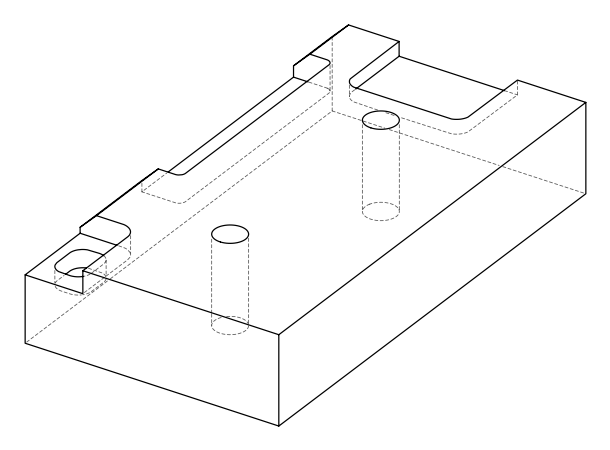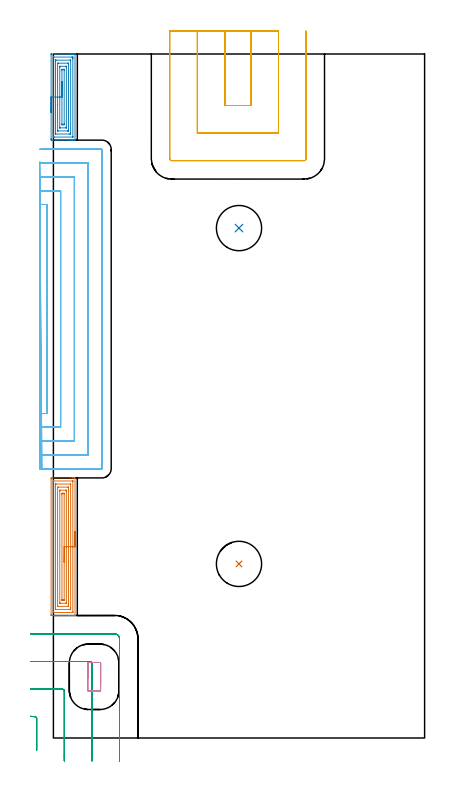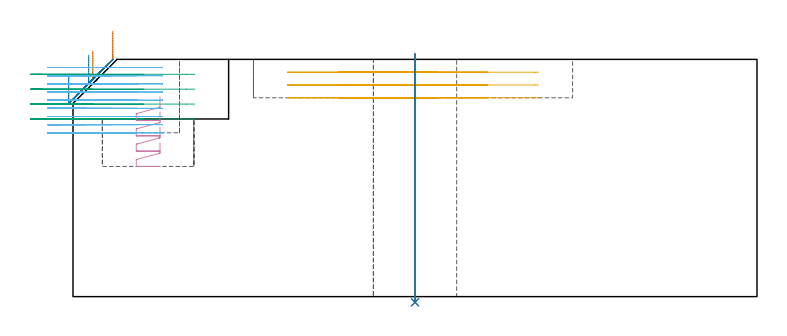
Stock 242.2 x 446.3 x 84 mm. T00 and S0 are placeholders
(PLAN: 8 operations, 3 tool changes, 62.1 min)
(1 AREA_MILL | FG_CHAMFER_SURFACE | UGT0205_001 | 4.57 min | 12706 mm3)
(2 AREA_MILL_1 | FG_CHAMFER_SURFACE_1 | UGT0205_001 | 2.96 min | 7729 mm3)
(3 MILL_CORNER_NOTCH_RECTANGULAR | CORNER_NOTCH_RECTANGULAR | UGT0201_106 | Follow Part, ap 6, ae 75% | 3.07 min | 90999 mm3)
(4 MILL_RECTANGULAR_POCKET | POCKET_RECTANGULAR_STRAIGHT | UGT0201_106 | Follow Part, ap 6, ae 75% | 0.96 min | 20997 mm3)
(5 MILL_SLOT | SLOT_PARTIAL_RECTANGULAR | UGT0201_106 | Follow Part, ap 6, ae 75% | 4.74 min | 124377 mm3)
(6 MILL_SLOT_1 | SLOT_PARTIAL_RECTANGULAR_1 | NXT0201_011 | Follow Part, ap 3, ae 75% | 45.12 min | 213873 mm3)
(7 INDEXABLE_INSERT_DRILL_THROUGH_HOLE_FROM_SOLID | STEP1HOLE | NXT0302_030 | 0.35 min | 57367 mm3)
(8 INDEXABLE_INSERT_DRILL_THROUGH_HOLE_FROM_SOLID_1 | STEP1HOLE_1 | NXT0302_030 | 0.35 min | 57382 mm3)
(TOOL UGT0205_001 | Chamfer Mill 20 x 3 x 45 deg. | D20 FL50 Z2)
(TOOL UGT0201_106 | End Mill 24 mm | D24 FL25 Z2)
(TOOL NXT0201_011 | ENDMILL 12mm [2P460-1200-NA 1630] | D12 FL38 Z6)
(TOOL NXT0302_030 | Index. Insert Drill 29.5mm [880-D2950L32-03] | D29.5 PA176 FL89 Z2)
(OP 1 AREA_MILL)
G17 G21 G94 G90
T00 M6
G54
G17 G0 G90 X14.1 Y134.8 S1061 M3
G43 Z94. H0
G94 G1 Y134.762 Z93.128 F250.
Y134.648 Z92.263
Y134.459 Z91.412
Y134.197 Z90.58
Y133.863 Z89.774
Y133.46 Z89.
Y132.992 Z88.264
Y132.46 Z87.572
Y131.871 Z86.929
Y131.228 Z86.34
Y130.536 Z85.808
Y129.8 Z85.34
Y129.026 Z84.937
Y128.22 Z84.603
Y127.388 Z84.341
Y126.537 Z84.152
Y125.672 Z84.038
Y124.8 Z84.
Y80.084
X14.097 Y79.91 Z83.989
X13.953 Y79.903 Z83.846
X13.802 Y79.9 Z83.701
X13.585 Z83.484
X12.863 Z82.758
X11.627 Z81.524
X10.238 Z80.133
X-1.138 Z68.76
X-1.398 Y79.903 Z68.499
X-1.492 Y79.91 Z68.406
X-1.499 Y80.006 Z68.399
X-1.5 Y80.532 Z68.4
X-1.499 Y169.069 Z68.401
X-1.497 Y169.435 Z68.402
X-1.493 Y169.69 Z68.405
X-1.138 Y169.7 Z68.76
X11.113 Z81.007
X12.502 Z82.398
X12.863 Z82.758
X13.585 Z83.484
X13.802 Z83.701
X13.953 Y169.697 Z83.846
X14.098 Y169.69 Z83.989
X14.1 Y169.516 Z84.
Y124.8
X12.686 Z82.586
X12.685 Y82.32 Z82.585
X12.681 Y81.964 Z82.581
X12.679 Y81.922 Z82.579
X12.675 Y81.91 Z82.575
X12.645 Y81.907 Z82.545
X12.536 Y81.903 Z82.436
X12.399 Y81.9 Z82.299
X0.148 Z70.048
X-0.028 Y81.903 Z69.872
X-0.063 Y81.906 Z69.837
X-0.076 Y81.909 Z69.824
X-0.079 Y81.92 Z69.821
X-0.082 Y81.962 Z69.818
X-0.085 Y82.138 Z69.815
Y167.28
X-0.081 Y167.636 Z69.819
X-0.079 Y167.678 Z69.821
X-0.075 Y167.69 Z69.825
X-0.045 Y167.693 Z69.855
X0.064 Y167.697 Z69.964
X0.201 Y167.7 Z70.101
X12.452 Z82.352
X12.628 Y167.697 Z82.528
X12.663 Y167.694 Z82.563
X12.676 Y167.691 Z82.576
X12.679 Y167.68 Z82.579
X12.682 Y167.638 Z82.582
X12.685 Y167.462 Z82.585
X12.686 Y124.8 Z82.586
X11.272 Z81.172
X11.271 Y84.841 Z81.171
X11.268 Y84.109 Z81.168
X11.265 Y83.953 Z81.165
X11.26 Y83.91 Z81.16
X11.215 Y83.906 Z81.115
X11.113 Y83.903 Z81.013
X10.442 Y83.9 Z80.342
X1.487 Y83.901 Z71.387
X1.419 Y83.902 Z71.319
X1.365 Y83.906 Z71.265
X1.336 Y83.91 Z71.236
X1.333 Y83.947 Z71.233
X1.33 Y84.109 Z71.23
X1.329 Y84.271 Z71.229
Y164.759
X1.332 Y165.491 Z71.232
X1.335 Y165.647 Z71.235
X1.34 Y165.69 Z71.24
X1.385 Y165.694 Z71.285
X1.487 Y165.697 Z71.387
X2.158 Y165.7 Z72.058
X11.113 Y165.699 Z81.013
X11.181 Y165.698 Z81.081
X11.235 Y165.694 Z81.135
X11.265 Y165.69 Z81.165
X11.267 Y165.653 Z81.167
X11.27 Y165.491 Z81.17
X11.271 Y165.329 Z81.171
X11.272 Y124.8 Z81.172
X9.857 Z79.757
Y86.286
X9.856 Y86.118 Z79.756
X9.852 Y85.984 Z79.752
X9.847 Y85.91 Z79.747
X9.799 Y85.907 Z79.699
X9.363 Y85.9 Z79.263
X3.237 Z73.137
X2.802 Y85.907 Z72.702
X2.753 Y85.91 Z72.653
X2.748 Y85.943 Z72.648
X2.744 Y85.998 Z72.644
X2.743 Y86.052 Z72.643
Y163.314
X2.744 Y163.482 Z72.644
X2.748 Y163.617 Z72.648
X2.753 Y163.69 Z72.653
X2.801 Y163.693 Z72.701
X3.237 Y163.7 Z73.137
X9.363 Z79.263
X9.798 Y163.693 Z79.698
X9.847 Y163.69 Z79.747
X9.852 Y163.657 Z79.752
X9.856 Y163.602 Z79.756
X9.857 Y163.548 Z79.757
Y124.8
X8.443 Z78.343
Y88.58
X8.439 Y88.156 Z78.339
X8.436 Y87.946 Z78.336
X8.427 Y87.91 Z78.327
X8.373 Y87.906 Z78.273
X8.277 Y87.901 Z78.177
X4.778 Y87.9 Z74.678
X4.255 Y87.903 Z74.155
X4.199 Y87.906 Z74.099
X4.165 Y87.91 Z74.065
X4.163 Y87.949 Z74.063
X4.159 Y88.144 Z74.059
X4.157 Y88.535 Z74.057
Y161.02
X4.161 Y161.444 Z74.061
X4.164 Y161.654 Z74.064
X4.173 Y161.69 Z74.073
X4.227 Y161.694 Z74.127
X4.323 Y161.699 Z74.223
X7.822 Y161.7 Z77.722
X8.345 Y161.697 Z78.245
X8.401 Y161.694 Z78.301
X8.436 Y161.69 Z78.336
X8.437 Y161.651 Z78.337
X8.441 Y161.456 Z78.341
X8.443 Y161.065 Z78.343
Y124.8
X7.029 Z76.929
X7.028 Y90.369 Z76.928
X7.026 Y90.074 Z76.926
X7.022 Y89.973 Z76.922
X7.018 Y89.91 Z76.918
X6.967 Y89.908 Z76.867
X6.738 Y89.904 Z76.638
X6.321 Y89.9 Z76.221
X5.862 Y89.902 Z75.762
X5.71 Y89.904 Z75.61
X5.588 Y89.91 Z75.488
X5.578 Y89.913 Z75.478
X5.576 Y89.935 Z75.476
X5.573 Y89.986 Z75.473
X5.572 Y90.071 Z75.472
X5.571 Y90.369 Z75.471
Y158.635
X5.572 Y159.231 Z75.472
X5.574 Y159.526 Z75.474
X5.578 Y159.627 Z75.478
X5.582 Y159.69 Z75.482
X5.633 Y159.692 Z75.533
X5.862 Y159.696 Z75.762
X6.279 Y159.7 Z76.179
X6.738 Y159.698 Z76.638
X6.89 Y159.696 Z76.79
X7.012 Y159.69 Z76.912
X7.022 Y159.687 Z76.922
X7.025 Y159.665 Z76.925
X7.027 Y159.614 Z76.927
X7.028 Y159.529 Z76.928
X7.029 Y159.231 Z76.929
Y124.8
Y123.928 Z76.967
Y123.064 Z77.081
Y122.212 Z77.27
Y121.38 Z77.532
Y120.574 Z77.866
Y119.8 Z78.269
Y119.064 Z78.737
Y118.372 Z79.268
Y117.729 Z79.858
Y117.14 Z80.501
Y116.609 Z81.193
Y116.14 Z81.929
Y115.737 Z82.703
Y115.403 Z83.509
Y115.141 Z84.341
Y114.952 Z85.192
Y114.838 Z86.057
Y114.8 Z86.929
G0 Z94.
M5
M2
(OP 2 AREA_MILL_1)
G17 G21 G94 G90
T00 M6
G54
G17 G0 G90 X-1.5 Y408.2 S1061 M3
G43 Z94. H0
Z78.4
G94 G1 Y408.238 Z77.528 F250.
Y408.352 Z76.664
Y408.541 Z75.812
Y408.803 Z74.98
Y409.137 Z74.174
Y409.54 Z73.4
Y410.009 Z72.664
Y410.54 Z71.972
Y411.129 Z71.329
Y411.772 Z70.74
Y412.464 Z70.208
Y413.2 Z69.74
Y413.974 Z69.337
Y414.78 Z69.003
Y415.612 Z68.741
Y416.464 Z68.552
Y417.328 Z68.438
Y418.2 Z68.4
Y445.748
X-1.494 Y446.275 Z68.403
X-1.491 Y446.29 Z68.405
X-1.469 Y446.3 Z68.427
X10.238 Z80.131
X10.901 Z80.798
X11.113 Z81.01
X11.776 Z81.673
X11.988 Z81.884
X12.412 Z82.311
X13.925 Z83.823
X14.013 Y446.299 Z83.906
X14.038 Y446.297 Z83.93
X14.097 Y446.29 Z83.989
X14.1 Y446.192 Z84.
Y390.208
X14.097 Y390.11 Z83.989
X14.015 Y390.103 Z83.908
X13.924 Y390.1 Z83.823
X12.413 Z82.311
X11.988 Z81.884
X11.776 Z81.673
X11.113 Z81.01
X10.901 Z80.798
X10.238 Z80.131
X2.546 Z72.442
X-1.102 Z68.794
X-1.492 Y390.11 Z68.405
X-1.495 Y390.289 Z68.402
X-1.499 Y390.652 Z68.401
X-1.5 Y391.02 Z68.4
Y418.2
X-0.086 Z69.814
Y443.971
X-0.084 Y444.148 Z69.816
X-0.082 Y444.236 Z69.818
X-0.079 Y444.278 Z69.821
X-0.075 Y444.29 Z69.825
X-0.036 Y444.292 Z69.864
X0.289 Y444.299 Z70.189
X11.988 Z81.888
X12.543 Y444.296 Z82.443
X12.641 Y444.29 Z82.541
X12.679 Y444.273 Z82.579
X12.682 Y444.154 Z82.582
X12.684 Y443.971 Z82.584
X12.686 Y443.262 Z82.586
Y443.082
Y392.429
X12.684 Y392.252 Z82.584
X12.682 Y392.164 Z82.582
X12.679 Y392.122 Z82.579
X12.675 Y392.11 Z82.575
X12.636 Y392.108 Z82.536
X12.311 Y392.101 Z82.211
X0.612 Z70.512
X0.058 Y392.104 Z69.958
X-0.041 Y392.11 Z69.859
X-0.079 Y392.127 Z69.821
X-0.082 Y392.246 Z69.818
X-0.084 Y392.429 Z69.816
X-0.086 Y393.138 Z69.814
Y393.318
Y418.2
X1.328 Z71.228
X1.329 Y441.466 Z71.229
X1.331 Y442.193 Z71.231
X1.333 Y442.273 Z71.233
X1.335 Y442.286 Z71.235
X1.349 Y442.291 Z71.249
X1.385 Y442.298 Z71.285
X1.487 Y442.299 Z71.387
X2.257 Y442.3 Z72.157
X11.009 Y442.299 Z80.909
X11.113 Y442.296 Z81.013
X11.217 Y442.29 Z81.117
X11.265 Y442.281 Z81.165
X11.268 Y442.246 Z81.168
X11.269 Y442.193 Z81.169
X11.271 Y442.033 Z81.171
Y394.934
X11.269 Y394.207 Z81.169
X11.267 Y394.127 Z81.167
X11.265 Y394.114 Z81.165
X11.252 Y394.109 Z81.152
X11.216 Y394.102 Z81.116
X11.113 Y394.101 Z81.013
X10.343 Y394.1 Z80.243
X1.591 Y394.101 Z71.491
X1.487 Y394.104 Z71.387
X1.383 Y394.11 Z71.283
X1.335 Y394.119 Z71.235
X1.332 Y394.154 Z71.232
X1.331 Y394.207 Z71.231
X1.329 Y394.367 Z71.229
X1.328 Y418.2 Z71.228
X2.743 Z72.643
Y440.029
X2.745 Y440.197 Z72.645
X2.747 Y440.257 Z72.647
X2.749 Y440.285 Z72.649
X2.763 Y440.29 Z72.663
X2.857 Y440.293 Z72.757
X3.237 Y440.299 Z73.137
X3.352 Y440.3 Z73.252
X9.477 Z79.377
X9.75 Y440.296 Z79.65
X9.818 Y440.293 Z79.718
X9.847 Y440.29 Z79.747
X9.85 Y440.272 Z79.75
X9.853 Y440.21 Z79.753
X9.856 Y439.915 Z79.756
X9.857 Y423.218 Z79.757
Y396.371
X9.855 Y396.203 Z79.755
X9.853 Y396.143 Z79.753
X9.851 Y396.115 Z79.751
X9.837 Y396.11 Z79.737
X9.743 Y396.107 Z79.643
X9.363 Y396.101 Z79.263
X9.248 Y396.1 Z79.148
X3.123 Z73.023
X2.85 Y396.104 Z72.75
X2.782 Y396.107 Z72.682
X2.753 Y396.11 Z72.653
X2.75 Y396.128 Z72.65
X2.747 Y396.19 Z72.647
X2.744 Y396.485 Z72.644
X2.743 Y413.313 Z72.643
Y418.2
X4.157 Z74.057
Y437.75
X4.162 Y438.172 Z74.062
X4.164 Y438.275 Z74.064
X4.168 Y438.29 Z74.068
X4.2 Y438.294 Z74.1
X4.266 Y438.297 Z74.166
X4.446 Y438.3 Z74.346
X7.946 Z77.846
X8.32 Y438.297 Z78.22
X8.395 Y438.294 Z78.295
X8.428 Y438.29 Z78.328
X8.437 Y438.284 Z78.337
X8.438 Y438.265 Z78.338
X8.441 Y438.172 Z78.341
X8.443 Y437.795 Z78.343
Y398.65
X8.439 Y398.228 Z78.339
X8.436 Y398.125 Z78.336
X8.433 Y398.11 Z78.333
X8.4 Y398.106 Z78.3
X8.335 Y398.103 Z78.235
X8.154 Y398.1 Z78.054
X4.654 Z74.554
X4.28 Y398.103 Z74.18
X4.205 Y398.106 Z74.105
X4.172 Y398.11 Z74.072
X4.163 Y398.116 Z74.063
X4.162 Y398.135 Z74.062
X4.159 Y398.228 Z74.059
X4.157 Y398.605 Z74.057
Y418.2
X5.571 Z75.471
Y435.38
X5.574 Y435.973 Z75.474
X5.577 Y436.263 Z75.477
X5.585 Y436.291 Z75.485
X5.621 Y436.295 Z75.521
X5.701 Y436.299 Z75.601
X6.845 Y436.3 Z76.745
X6.931 Y436.299 Z76.831
X6.988 Y436.295 Z76.888
X7.017 Y436.291 Z76.917
X7.022 Y436.267 Z76.922
X7.027 Y435.973 Z76.927
X7.029 Y435.677 Z76.929
Y401.02
X7.026 Y400.427 Z76.926
X7.023 Y400.137 Z76.923
X7.015 Y400.11 Z76.915
X6.979 Y400.105 Z76.879
X6.899 Y400.101 Z76.799
X5.669 Z75.569
X5.612 Y400.105 Z75.512
X5.584 Y400.109 Z75.484
X5.578 Y400.133 Z75.478
X5.573 Y400.427 Z75.473
X5.571 Y400.723 Z75.471
Y418.2
Y419.072 Z75.509
Y419.937 Z75.623
Y420.788 Z75.812
Y421.62 Z76.074
Y422.426 Z76.408
Y423.2 Z76.811
Y423.936 Z77.28
Y424.628 Z77.811
Y425.271 Z78.4
Y425.86 Z79.043
Y426.392 Z79.735
Y426.86 Z80.471
Y427.263 Z81.245
Y427.597 Z82.051
Y427.859 Z82.883
Y428.048 Z83.735
Y428.162 Z84.6
Y428.2 Z85.471
G0 Z94.
M5
M2
(OP 3 MILL_CORNER_NOTCH_RECTANGULAR)
G17 G21 G94 G90
T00 M6
G54
G17 G0 G90 X-10.9 Y-8.019 S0 M3
G43 Z94. H0
Z78.725
G94 G1 Y-5.019 F250.
Y12.706 F500.
G3 X-12. Y13.896 R1.2
G1 X-14.99 Y14.146 F250.
G0 Z94.
X7.1 Y-15.
Z78.725
G1 Y-12.
Y30.706 F500.
G3 X5.906 Y31.9 R1.2
G1 X-12.
X-15. F250.
G0 Z94.
X25.1 Y-15.
Z78.725
G1 Y-12.
Y48.705 F500.
G3 X23.905 Y49.9 R1.2
G1 X-12.
X-15. F250.
G0 Z94.
X43.1 Y-15.
Z78.725
G1 Y-12.
Y64.9 F500.
G3 X40.1 Y67.9 R3.
G1 X-12.
X-15. F250.
G0 Z94.
X-10.9 Y-8.019
Z73.45
G1 Y-5.019
Y12.706 F500.
G3 X-12. Y13.896 R1.2
G1 X-14.99 Y14.146 F250.
G0 Z94.
X7.1 Y-15.
Z73.45
G1 Y-12.
Y30.706 F500.
G3 X5.906 Y31.9 R1.2
G1 X-12.
X-15. F250.
G0 Z94.
X25.1 Y-15.
Z73.45
G1 Y-12.
Y48.705 F500.
G3 X23.905 Y49.9 R1.2
G1 X-12.
X-15. F250.
G0 Z94.
X43.1 Y-15.
Z73.45
G1 Y-12.
Y64.9 F500.
G3 X40.1 Y67.9 R3.
G1 X-12.
X-15. F250.
G0 Z94.
X-10.9 Y-8.019
Z68.175
G1 Y-5.019
Y12.706 F500.
G3 X-12. Y13.896 R1.2
G1 X-14.99 Y14.146 F250.
G0 Z94.
X7.1 Y-15.
Z68.175
G1 Y-12.
Y30.706 F500.
G3 X5.906 Y31.9 R1.2
G1 X-12.
X-15. F250.
G0 Z94.
X25.1 Y-15.
Z68.175
G1 Y-12.
Y48.705 F500.
G3 X23.905 Y49.9 R1.2
G1 X-12.
X-15. F250.
G0 Z94.
X43.1 Y-15.
Z68.175
G1 Y-12.
Y64.9 F500.
G3 X40.1 Y67.9 R3.
G1 X-12.
X-15. F250.
G0 Z94.
X-10.9 Y-8.019
Z62.9
G1 Y-5.019
Y12.706 F500.
G3 X-12. Y13.896 R1.2
G1 X-14.99 Y14.146 F250.
G0 Z94.
X7.1 Y-15.
Z62.9
G1 Y-12.
Y30.706 F500.
G3 X5.906 Y31.9 R1.2
G1 X-12.
X-15. F250.
G0 Z94.
X25.1 Y-15.
Z62.9
G1 Y-12.
Y48.705 F500.
G3 X23.905 Y49.9 R1.2
G1 X-12.
X-15. F250.
G0 Z94.
X43.1 Y-15.
Z62.9
G1 Y-12.
Y64.9 F500.
G3 X40.1 Y67.9 R3.
G1 X-12.
X-15. F250.
G0 Z94.
M5
M2
(OP 4 MILL_RECTANGULAR_POCKET)
G17 G21 G94 G90
T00 M6
G54
G17 G0 G90 X30.8 Y35.227 S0 M3
G43 Z94. H0
Z70.757
G94 G1 Y48.8 Z67.12 F250.
Y48.871 Z67.101
X30.752 Y49.026 Z67.058
X30.657 Y49.157 Z67.014
X30.526 Y49.252 Z66.971
X30.371 Y49.3 Z66.928
X22.829 Z64.907
X22.674 Y49.252 Z64.863
X22.543 Y49.157 Z64.82
X22.448 Y49.026 Z64.777
X22.4 Y48.871 Z64.733
Y48.8 Z64.714
Y39.95 Z62.343
Y31.1 F500.
G3 X22.9 Y30.6 R0.5
G1 X30.3
G3 X30.8 Y31.1 R0.5
G1 Y48.8
G3 X30.3 Y49.3 R0.5
G1 X22.9
G3 X22.4 Y48.8 R0.5
G1 Y39.95
Y38.95
G0 X30.8 Y35.227 Z65.343
G1 Y48.8 Z61.706 F250.
Y48.871 Z61.687
X30.752 Y49.026 Z61.644
X30.657 Y49.157 Z61.6
X30.526 Y49.252 Z61.557
X30.371 Y49.3 Z61.513
X22.829 Z59.493
X22.674 Y49.252 Z59.449
X22.543 Y49.157 Z59.406
X22.448 Y49.026 Z59.362
X22.4 Y48.871 Z59.319
Y48.8 Z59.3
Y39.95 Z56.929
Y31.1 F500.
G3 X22.9 Y30.6 R0.5
G1 X30.3
G3 X30.8 Y31.1 R0.5
G1 Y48.8
G3 X30.3 Y49.3 R0.5
G1 X22.9
G3 X22.4 Y48.8 R0.5
G1 Y39.95
Y38.95
G0 X30.8 Y35.227 Z59.929
G1 Y48.8 Z56.292 F250.
Y48.871 Z56.273
X30.752 Y49.026 Z56.229
X30.657 Y49.157 Z56.186
X30.526 Y49.252 Z56.143
X30.371 Y49.3 Z56.099
X22.829 Z54.078
X22.674 Y49.252 Z54.035
X22.543 Y49.157 Z53.991
X22.448 Y49.026 Z53.948
X22.4 Y48.871 Z53.905
Y48.8 Z53.886
Y39.95 Z51.514
Y31.1 F500.
G3 X22.9 Y30.6 R0.5
G1 X30.3
G3 X30.8 Y31.1 R0.5
G1 Y48.8
G3 X30.3 Y49.3 R0.5
G1 X22.9
G3 X22.4 Y48.8 R0.5
G1 Y39.95
Y38.95
G0 X30.8 Y35.227 Z54.514
G1 Y48.8 Z50.878 F250.
Y48.871 Z50.859
X30.752 Y49.026 Z50.815
X30.657 Y49.157 Z50.772
X30.526 Y49.252 Z50.728
X30.371 Y49.3 Z50.685
X22.829 Z48.664
X22.674 Y49.252 Z48.621
X22.543 Y49.157 Z48.577
X22.448 Y49.026 Z48.534
X22.4 Y48.871 Z48.49
Y48.8 Z48.471
Y39.95 Z46.1
Y31.1 F500.
G3 X22.9 Y30.6 R0.5
G1 X30.3
G3 X30.8 Y31.1 R0.5
G1 Y48.8
G3 X30.3 Y49.3 R0.5
G1 X22.9
G3 X22.4 Y48.8 R0.5
G1 Y39.95
Y38.95
G0 Z94.
M5
M2
(OP 5 MILL_SLOT)
G17 G21 G94 G90
T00 M6
G54
G17 G0 G90 X111.9 Y461.3 S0 M3
G43 Z94. H0
Z79.467
G94 G1 Y458.3 F250.
Y412.7 F500.
X128.9
Y458.3
Y461.3 F250.
X93.9
Y458.3
Y394.7 F500.
X146.9
Y458.3
Y461.3 F250.
X75.9
Y458.3
Y378. F500.
G3 X77.2 Y376.7 R1.3
G1 X163.6
G3 X164.9 Y378. R1.3
G1 Y458.3
Y461.3 F250.
G0 X111.9 Z74.933
G1 Y458.3
Y412.7 F500.
X128.9
Y458.3
Y461.3 F250.
X93.9
Y458.3
Y394.7 F500.
X146.9
Y458.3
Y461.3 F250.
X75.9
Y458.3
Y378. F500.
G3 X77.2 Y376.7 R1.3
G1 X163.6
G3 X164.9 Y378. R1.3
G1 Y458.3
Y461.3 F250.
G0 X111.9 Z70.4
G1 Y458.3
Y412.7 F500.
X128.9
Y458.3
Y461.3 F250.
X93.9
Y458.3
Y394.7 F500.
X146.9
Y458.3
Y461.3 F250.
X75.9
Y458.3
Y378. F500.
G3 X77.2 Y376.7 R1.3
G1 X163.6
G3 X164.9 Y378. R1.3
G1 Y458.3
Y461.3 F250.
G0 Z94.
M5
M2
(OP 6 MILL_SLOT_1)
G17 G21 G94 G90
T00 M6
G54
G17 G0 G90 X-8.997 Y211.541 S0 M3
G43 Z94. H1
Z81.111
G94 G1 X-6. Y211.668 F250.
G2 X-4.3 Y211.7 R36. F500.
G1 Y348.1
G2 X-6. Y348.132 R36.
G1 X-8.997 Y348.259 F250.
X-8.995 Y202.487
X-6. Y202.657
G2 X-4.472 Y202.7 R27. F500.
G1 X4.7
Y357.1
X-4.472
G2 X-6. Y357.143 R27.
G1 X-8.995 Y357.313 F250.
X-8.989 Y193.38
X-6. Y193.635
G2 X-4.472 Y193.7 R18. F500.
G1 X13.7
Y366.1
X-4.472
G2 X-6. Y366.165 R18.
G1 X-8.989 Y366.42 F250.
X-8.956 Y184.06
X-6. Y184.569
G2 X-4.472 Y184.7 R9. F500.
G1 X22.7
Y375.1
X-4.472
G2 X-6. Y375.231 R9.
G1 X-8.956 Y375.74 F250.
X-7.472 Y175.7
X-4.472
X31.6 F500.
X31.655 Y175.705
X31.695 Y175.745
X31.7 Y175.8
Y384.
X31.695 Y384.055
X31.655 Y384.095
X31.6 Y384.1
X-4.472
X-7.472 F250.
G0 X-8.997 Y211.541 Z78.222
G1 X-6. Y211.668
G2 X-4.3 Y211.7 R36. F500.
G1 Y348.1
G2 X-6. Y348.132 R36.
G1 X-8.997 Y348.259 F250.
X-8.995 Y202.487
X-6. Y202.657
G2 X-4.472 Y202.7 R27. F500.
G1 X4.7
Y357.1
X-4.472
G2 X-6. Y357.143 R27.
G1 X-8.995 Y357.313 F250.
X-8.989 Y193.38
X-6. Y193.635
G2 X-4.472 Y193.7 R18. F500.
G1 X13.7
Y366.1
X-4.472
G2 X-6. Y366.165 R18.
G1 X-8.989 Y366.42 F250.
X-8.956 Y184.06
X-6. Y184.569
G2 X-4.472 Y184.7 R9. F500.
G1 X22.7
Y375.1
X-4.472
G2 X-6. Y375.231 R9.
G1 X-8.956 Y375.74 F250.
X-7.472 Y175.7
X-4.472
X31.6 F500.
X31.655 Y175.705
X31.695 Y175.745
X31.7 Y175.8
Y384.
X31.695 Y384.055
X31.655 Y384.095
X31.6 Y384.1
X-4.472
X-7.472 F250.
G0 X-9. Y211.658 Z75.333
G1 X-6. Y211.697
G2 X-5.532 Y211.7 R36. F500.
G1 X-4.3
Y348.1
X-5.537
G2 X-6. Y348.103 R36.
G1 X-9. Y348.142 F250.
Y202.644
X-6. Y202.696
G2 X-5.532 Y202.7 R27. F500.
G1 X4.7
Y357.1
X-5.537
G2 X-6. Y357.104 R27.
G1 X-9. Y357.155 F250.
X-8.999 Y193.616
X-6. Y193.694
G2 X-5.532 Y193.7 R18. F500.
G1 X13.7
Y366.1
X-5.537
G2 X-6. Y366.106 R18.
G1 X-8.999 Y366.183 F250.
X-8.996 Y184.532
X-6. Y184.688
G2 X-5.532 Y184.7 R9. F500.
G1 X22.7
Y375.1
X-5.537
G2 X-6. Y375.112 R9.
G1 X-8.996 Y375.266 F250.
X-8.532 Y175.7
X-5.532
X31.6 F500.
X31.655 Y175.705
X31.695 Y175.745
X31.7 Y175.8
Y384.
X31.695 Y384.055
X31.655 Y384.095
X31.6 Y384.1
X-5.537
X-8.537 F250.
G0 X-9. Y211.7 Z72.444
G1 X-6.
X-4.3 F500.
Y348.1
X-6.
X-9. F250.
Y202.7
X-6.
X4.7 F500.
Y357.1
X-6.
X-9. F250.
Y193.7
X-6.
X13.7 F500.
Y366.1
X-6.
X-9. F250.
Y184.7
X-6.
X22.7 F500.
Y375.1
X-6.
X-9. F250.
Y175.7
X-6.
X31.6 F500.
X31.655 Y175.705
X31.695 Y175.745
X31.7 Y175.8
Y384.
X31.695 Y384.055
X31.655 Y384.095
X31.6 Y384.1
X-6.
X-9. F250.
G0 Y211.7 Z69.556
G1 X-6.
X-4.3 F500.
Y348.1
X-6.
X-9. F250.
Y202.7
X-6.
X4.7 F500.
Y357.1
X-6.
X-9. F250.
Y193.7
X-6.
X13.7 F500.
Y366.1
X-6.
X-9. F250.
Y184.7
X-6.
X22.7 F500.
Y375.1
X-6.
X-9. F250.
Y175.7
X-6.
X31.6 F500.
X31.655 Y175.705
X31.695 Y175.745
X31.7 Y175.8
Y384.
X31.695 Y384.055
X31.655 Y384.095
X31.6 Y384.1
X-6.
X-9. F250.
G0 Y211.7 Z66.667
G1 X-6.
X-4.3 F500.
Y348.1
X-6.
X-9. F250.
Y202.7
X-6.
X4.7 F500.
Y357.1
X-6.
X-9. F250.
Y193.7
X-6.
X13.7 F500.
Y366.1
X-6.
X-9. F250.
Y184.7
X-6.
X22.7 F500.
Y375.1
X-6.
X-9. F250.
Y175.7
X-6.
X31.6 F500.
X31.655 Y175.705
X31.695 Y175.745
X31.7 Y175.8
Y384.
X31.695 Y384.055
X31.655 Y384.095
X31.6 Y384.1
X-6.
X-9. F250.
G0 Y211.7 Z63.778
G1 X-6.
X-4.3 F500.
Y348.1
X-6.
X-9. F250.
Y202.7
X-6.
X4.7 F500.
Y357.1
X-6.
X-9. F250.
Y193.7
X-6.
X13.7 F500.
Y366.1
X-6.
X-9. F250.
Y184.7
X-6.
X22.7 F500.
Y375.1
X-6.
X-9. F250.
Y175.7
X-6.
X31.6 F500.
X31.655 Y175.705
X31.695 Y175.745
X31.7 Y175.8
Y384.
X31.695 Y384.055
X31.655 Y384.095
X31.6 Y384.1
X-6.
X-9. F250.
G0 Y211.7 Z60.889
G1 X-6.
X-4.3 F500.
Y348.1
X-6.
X-9. F250.
Y202.7
X-6.
X4.7 F500.
Y357.1
X-6.
X-9. F250.
Y193.7
X-6.
X13.7 F500.
Y366.1
X-6.
X-9. F250.
Y184.7
X-6.
X22.7 F500.
Y375.1
X-6.
X-9. F250.
Y175.7
X-6.
X31.6 F500.
X31.655 Y175.705
X31.695 Y175.745
X31.7 Y175.8
Y384.
X31.695 Y384.055
X31.655 Y384.095
X31.6 Y384.1
X-6.
X-9. F250.
G0 Y211.7 Z58.
G1 X-6.
X-4.3 F500.
Y348.1
X-6.
X-9. F250.
Y202.7
X-6.
X4.7 F500.
Y357.1
X-6.
X-9. F250.
Y193.7
X-6.
X13.7 F500.
Y366.1
X-6.
X-9. F250.
Y184.7
X-6.
X22.7 F500.
Y375.1
X-6.
X-9. F250.
Y175.7
X-6.
X31.6 F500.
X31.655 Y175.705
X31.695 Y175.745
X31.7 Y175.8
Y384.
X31.695 Y384.055
X31.655 Y384.095
X31.6 Y384.1
X-6.
X-9. F250.
G0 Z94.
M5
M2
(OP 7 INDEXABLE_INSERT_DRILL_THROUGH_HOLE_FROM_SOLID)
G17 G21 G94 G90
T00 M6
G54
G17 G0 G90 X121.1 Y113.6 S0 M3
G43 Z94. H1
G94 G81 G98 Z-2.015 F250. R86.
G80
M5
M2
(OP 8 INDEXABLE_INSERT_DRILL_THROUGH_HOLE_FROM_SOLID_1)
G17 G21 G94 G90
T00 M6
G54
G17 G0 G90 X121.1 Y332.7 S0 M3
G43 Z94. H1
G94 G81 G98 Z-2.015 F250. R86.
G80
M5
M2
